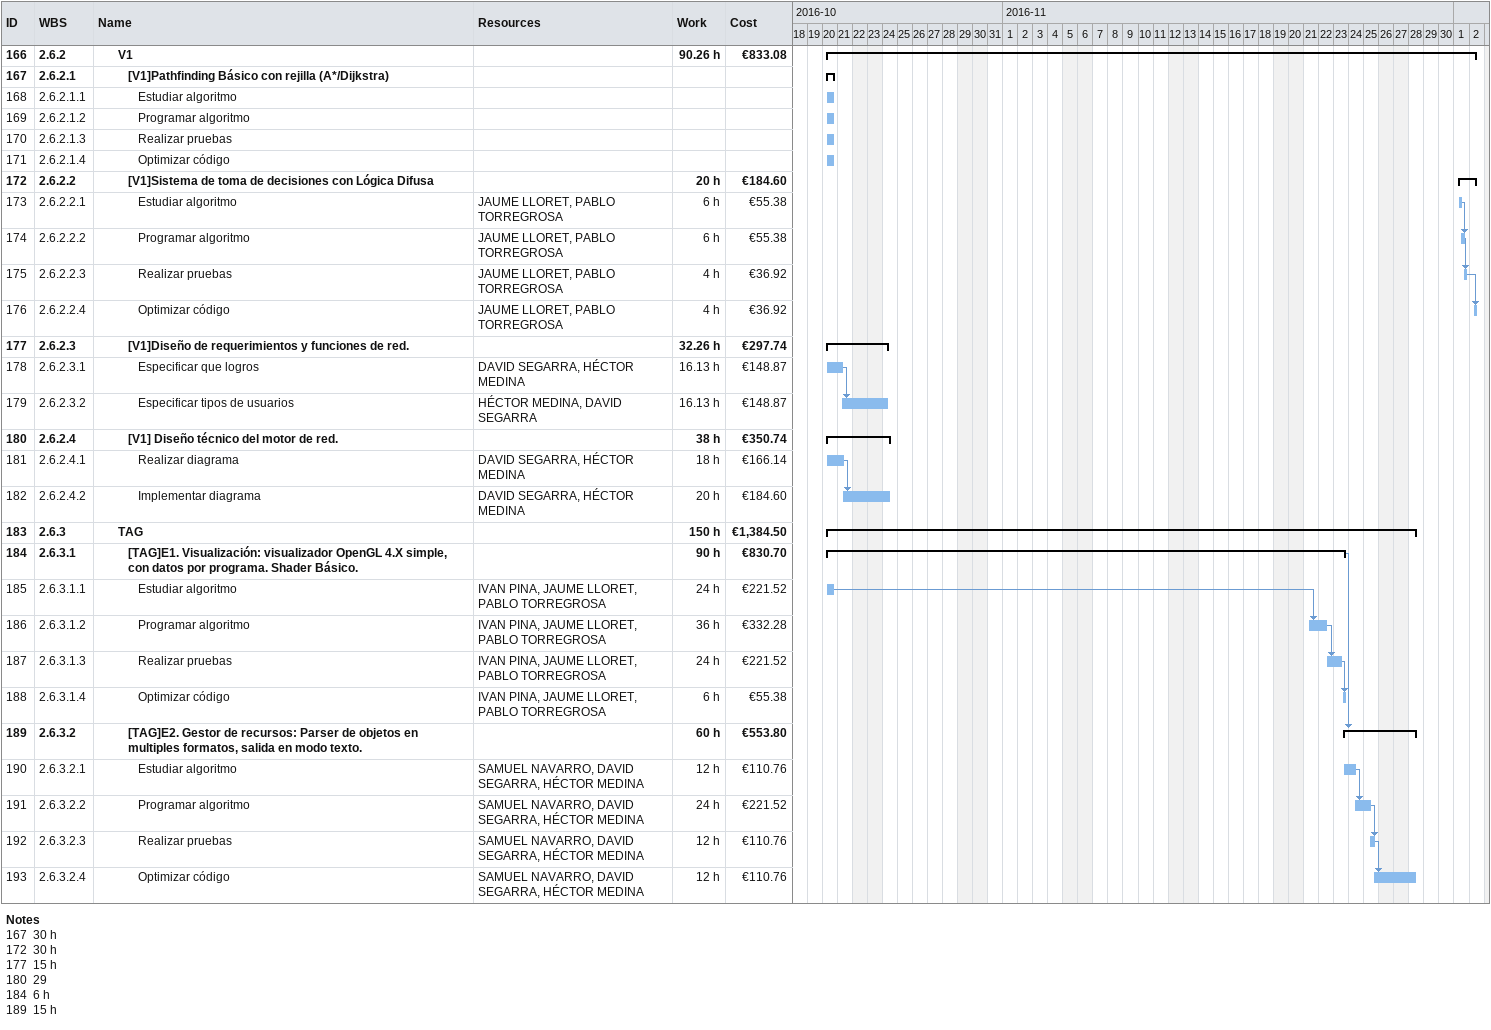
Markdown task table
| ID | WBS | Task | Start | Finish | Predecessors | Resources | Work (h) | Cost (€) |
|---|---|---|---|---|---|---|---|---|
| 166 | 2.6.2 | **V1** | 2016-10-20 | 2016-12-02 |  |  | 90.26 | 833.08 |
| 167 | 2.6.2.1 | **[V1]Pathfinding Básico con rejilla (A*/Dijkstra)** | 2016-10-20 | 2016-10-20 |  |  |  |  |
| 168 | 2.6.2.1.1 | Estudiar algoritmo | 2016-10-20 | 2016-10-20 |  |  |  |  |
| 169 | 2.6.2.1.2 | Programar algoritmo | 2016-10-20 | 2016-10-20 |  |  |  |  |
| 170 | 2.6.2.1.3 | Realizar pruebas | 2016-10-20 | 2016-10-20 |  |  |  |  |
| 171 | 2.6.2.1.4 | Optimizar código | 2016-10-20 | 2016-10-20 |  |  |  |  |
| 172 | 2.6.2.2 | **[V1]Sistema de toma de decisiones con Lógica Difusa** | 2016-12-01 | 2016-12-02 |  |  | 20 | 184.60 |
| 173 | 2.6.2.2.1 | Estudiar algoritmo | 2016-12-01 | 2016-12-01 |  | JAUME LLORET, PABLO TORREGROSA | 6 | 55.38 |
| 174 | 2.6.2.2.2 | Programar algoritmo | 2016-12-01 | 2016-12-01 | 173 | JAUME LLORET, PABLO TORREGROSA | 6 | 55.38 |
| 175 | 2.6.2.2.3 | Realizar pruebas | 2016-12-01 | 2016-12-01 | 174 | JAUME LLORET, PABLO TORREGROSA | 4 | 36.92 |
| 176 | 2.6.2.2.4 | Optimizar código | 2016-12-02 | 2016-12-02 | 175 | JAUME LLORET, PABLO TORREGROSA | 4 | 36.92 |
| 177 | 2.6.2.3 | **[V1]Diseño de requerimientos y funciones de red.** | 2016-10-20 | 2016-10-24 |  |  | 32.26 | 297.74 |
| 178 | 2.6.2.3.1 | Especificar que logros | 2016-10-20 | 2016-10-21 |  | DAVID SEGARRA, HÉCTOR MEDINA | 16.13 | 148.87 |
| 179 | 2.6.2.3.2 | Especificar tipos de usuarios | 2016-10-21 | 2016-10-24 | 178 | HÉCTOR MEDINA, DAVID SEGARRA | 16.13 | 148.87 |
| 180 | 2.6.2.4 | **[V1] Diseño técnico del motor de red.** | 2016-10-20 | 2016-10-24 |  |  | 38 | 350.74 |
| 181 | 2.6.2.4.1 | Realizar diagrama | 2016-10-20 | 2016-10-21 |  | DAVID SEGARRA, HÉCTOR MEDINA | 18 | 166.14 |
| 182 | 2.6.2.4.2 | Implementar diagrama | 2016-10-21 | 2016-10-24 | 181 | DAVID SEGARRA, HÉCTOR MEDINA | 20 | 184.60 |
| 183 | 2.6.3 | **TAG** | 2016-10-20 | 2016-11-28 |  |  | 150 | 1384.50 |
| 184 | 2.6.3.1 | **[TAG]E1. Visualización: visualizador OpenGL 4.X simple, con datos por programa. Shader Básico.** | 2016-10-20 | 2016-11-23 |  |  | 90 | 830.70 |
| 185 | 2.6.3.1.1 | Estudiar algoritmo | 2016-10-20 | 2016-10-20 |  | IVAN PINA, JAUME LLORET, PABLO TORREGROSA | 24 | 221.52 |
| 186 | 2.6.3.1.2 | Programar algoritmo | 2016-11-21 | 2016-11-22 | 185 | IVAN PINA, JAUME LLORET, PABLO TORREGROSA | 36 | 332.28 |
| 187 | 2.6.3.1.3 | Realizar pruebas | 2016-11-22 | 2016-11-23 | 186 | IVAN PINA, JAUME LLORET, PABLO TORREGROSA | 24 | 221.52 |
| 188 | 2.6.3.1.4 | Optimizar código | 2016-11-23 | 2016-11-23 | 187 | IVAN PINA, JAUME LLORET, PABLO TORREGROSA | 6 | 55.38 |
| 189 | 2.6.3.2 | **[TAG]E2. Gestor de recursos: Parser de objetos en multiples formatos, salida en modo texto.** | 2016-11-23 | 2016-11-28 | 184 |  | 60 | 553.80 |
| 190 | 2.6.3.2.1 | Estudiar algoritmo | 2016-11-23 | 2016-11-24 |  | SAMUEL NAVARRO, DAVID SEGARRA, HÉCTOR MEDINA | 12 | 110.76 |
| 191 | 2.6.3.2.2 | Programar algoritmo | 2016-11-24 | 2016-11-25 | 190 | SAMUEL NAVARRO, DAVID SEGARRA, HÉCTOR MEDINA | 24 | 221.52 |
| 192 | 2.6.3.2.3 | Realizar pruebas | 2016-11-25 | 2016-11-25 | 191 | SAMUEL NAVARRO, DAVID SEGARRA, HÉCTOR MEDINA | 12 | 110.76 |
| 193 | 2.6.3.2.4 | Optimizar código | 2016-11-25 | 2016-11-28 | 192 | SAMUEL NAVARRO, DAVID SEGARRA, HÉCTOR MEDINA | 12 | 110.76 |

Notes
- 167: 30 h
- 172: 30 h
- 177: 15 h
- 180: 29
- 184: 6 h
- 189: 15 h
